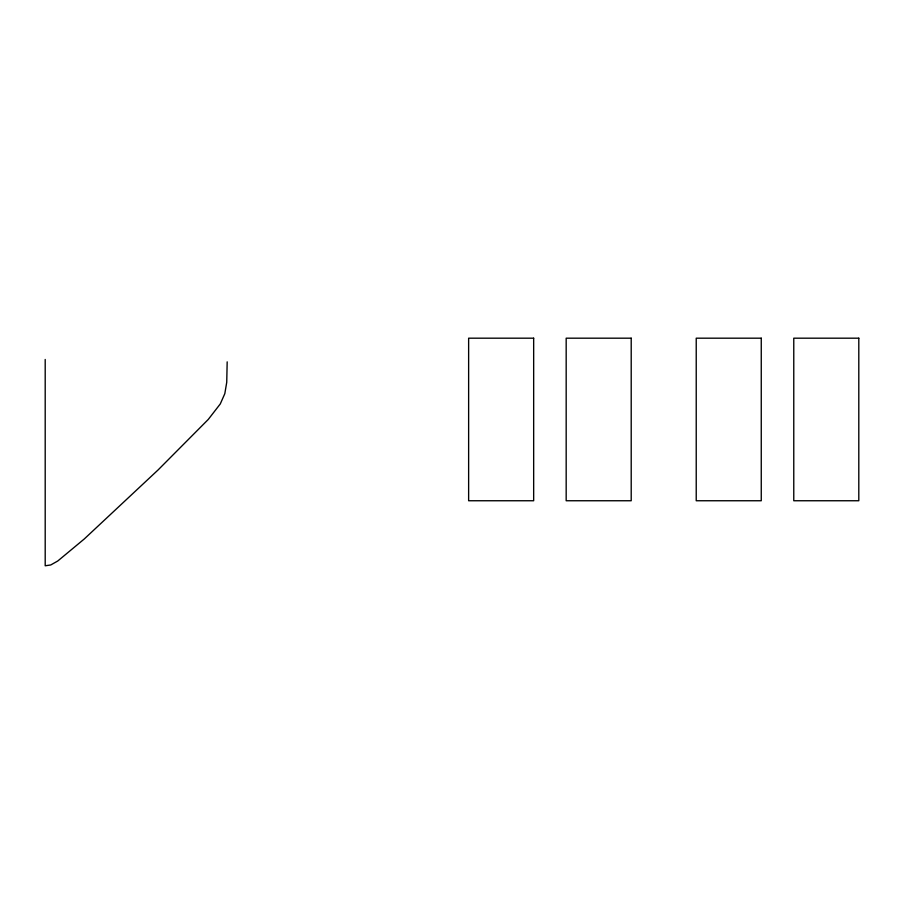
<?xml version="1.0" encoding="UTF-8"?>
<svg xmlns="http://www.w3.org/2000/svg" width="904" height="904" viewBox="0 0 904 904"><rect width="100%" height="100%" fill="white"/><g stroke="black" fill="none" stroke-linecap="round" stroke-linejoin="round"><path stroke-width="1.36" d="M227.175 361.86L226.734 382.313L224.813 393.669L220.282 403.93L208.248 419.467L158.121 469.91L84.23 539.01L57.754 561.011L50.737 564.966L45.2 565.78L45.2 359.464M533.665 338.186L468.634 338.186L468.634 500.748L533.665 500.748L533.665 338.186M631.207 338.186L566.175 338.186L566.175 500.748L631.207 500.748L631.207 338.186M761.258 338.186L696.227 338.186L696.227 500.748L761.258 500.748L761.258 338.186M858.8 338.186L793.769 338.186L793.769 500.748L858.8 500.748L858.8 338.186"/></g></svg>
